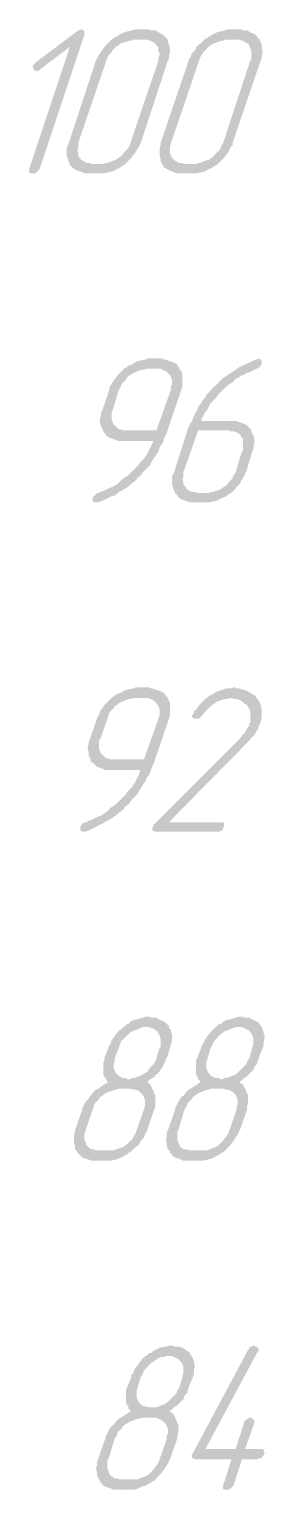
# Model space of a CAD drawing. Extents: x 260 to 1101, y 70 to 664.
# Drawn here: x 317.74 to 323.48, y 549.03 to 584.54 of the extents above; entities that cross this region are included whole.
import ezdxf

# ---------------------------------------------------------------- set-up
doc = ezdxf.new("R2010")
doc.units = 0
doc.header["$MEASUREMENT"] = 0
doc.layers.add('PDF _Сплошная заливка', color=7, linetype='CONTINUOUS')

msp = doc.modelspace()

# ---------------------------------------------------------------- hatches: boundary and pattern name
at = {"layer": 'PDF _Сплошная заливка', "transparency": 33554559}
for points in [[(319.033, 584.512), (319.059, 584.512), (319.084, 584.487), (319.084, 584.487), (319.084, 584.461), (319.084, 584.436), (319.084, 584.41), (317.992, 581.134), (317.967, 581.134), (317.967, 581.108), (317.941, 581.083), (317.916, 581.058), (317.891, 581.032), (317.891, 581.032), (317.84, 581.032), (317.814, 581.032), (317.814, 581.032), (317.789, 581.032), (317.764, 581.032), (317.738, 581.058), (317.738, 581.058), (317.738, 581.083), (317.738, 581.108), (317.738, 581.134), (318.728, 584.106), (318.018, 583.572), (317.992, 583.547), (317.992, 583.547), (317.941, 583.521), (317.916, 583.521), (317.916, 583.521), (317.891, 583.521), (317.865, 583.547), (317.84, 583.572), (317.84, 583.572), (317.84, 583.598), (317.814, 583.623), (317.84, 583.648), (317.84, 583.648), (317.84, 583.674), (317.865, 583.699), (317.891, 583.725), (318.906, 584.487), (318.906, 584.487), (318.932, 584.512), (318.957, 584.512), (319.008, 584.537), (319.008, 584.537)], [(322.791, 568.51), (322.816, 568.51), (322.842, 568.51), (322.918, 568.485), (323.02, 568.459), (323.121, 568.408), (323.147, 568.383), (323.197, 568.358), (323.248, 568.332), (323.274, 568.281), (323.274, 568.281), (323.299, 568.256), (323.299, 568.256), (323.324, 568.231), (323.324, 568.205), (323.35, 568.18), (323.375, 568.104), (323.4, 568.002), (323.4, 567.9), (323.4, 567.85), (323.4, 567.799), (323.375, 567.723), (323.375, 567.672), (323.375, 567.672), (323.35, 567.646), (323.35, 567.621), (323.324, 567.596), (323.324, 567.545), (323.299, 567.519), (323.248, 567.418), (323.248, 567.418), (323.223, 567.392), (323.223, 567.367), (323.197, 567.341), (323.147, 567.316), (323.121, 567.265), (323.07, 567.215), (323.02, 567.164), (321.141, 565.259), (322.41, 565.259), (322.436, 565.259), (322.461, 565.259), (322.486, 565.233), (322.486, 565.233), (322.486, 565.208), (322.486, 565.183), (322.486, 565.157), (322.486, 565.132), (322.461, 565.132), (322.461, 565.081), (322.436, 565.056), (322.41, 565.056), (322.385, 565.03), (322.359, 565.03), (322.334, 565.03), (320.811, 565.03), (320.811, 565.03), (320.785, 565.03), (320.76, 565.056), (320.734, 565.056), (320.734, 565.081), (320.734, 565.106), (320.76, 565.157), (320.76, 565.157), (320.76, 565.183), (320.76, 565.208), (320.785, 565.208), (322.867, 567.291), (322.943, 567.392), (323.02, 567.469), (323.02, 567.494), (323.02, 567.494), (323.045, 567.519), (323.045, 567.545), (323.096, 567.596), (323.096, 567.672), (323.096, 567.672), (323.121, 567.672), (323.121, 567.697), (323.121, 567.748), (323.121, 567.824), (323.121, 567.875), (323.121, 567.951), (323.096, 568.027), (323.07, 568.053), (323.045, 568.104), (323.045, 568.104), (323.045, 568.104), (323.02, 568.129), (322.994, 568.129), (322.969, 568.154), (322.943, 568.18), (322.867, 568.231), (322.867, 568.231), (322.867, 568.231), (322.842, 568.231), (322.816, 568.256), (322.791, 568.256), (322.74, 568.256), (322.639, 568.281), (322.613, 568.281), (322.588, 568.256), (322.537, 568.256), (322.486, 568.256), (322.436, 568.231), (322.359, 568.205), (322.283, 568.18), (322.283, 568.154), (322.258, 568.154), (322.232, 568.129), (322.182, 568.104), (322.131, 568.053), (322.08, 568.002), (322.004, 567.926), (321.953, 567.85), (321.928, 567.85), (321.928, 567.824), (321.902, 567.799), (321.877, 567.773), (321.877, 567.773), (321.852, 567.773), (321.826, 567.773), (321.801, 567.773), (321.801, 567.773), (321.775, 567.773), (321.75, 567.773), (321.725, 567.799), (321.725, 567.799), (321.699, 567.824), (321.699, 567.85), (321.725, 567.875), (321.75, 567.926), (321.75, 567.926), (321.75, 567.951), (321.75, 567.951), (321.775, 567.976), (321.826, 568.027), (321.877, 568.104), (321.953, 568.18), (322.029, 568.256), (322.131, 568.332), (322.232, 568.383), (322.232, 568.383), (322.232, 568.383), (322.258, 568.408), (322.258, 568.408), (322.309, 568.434), (322.385, 568.459), (322.461, 568.485), (322.537, 568.51), (322.639, 568.51), (322.715, 568.535), (322.766, 568.535)], [(323.248, 552.508), (323.274, 552.508), (323.299, 552.482), (323.299, 552.482), (323.324, 552.457), (323.324, 552.432), (323.324, 552.406), (323.299, 552.381), (322.029, 550.019), (322.766, 550.019), (322.969, 550.654), (322.969, 550.654), (322.969, 550.679), (322.994, 550.705), (323.02, 550.73), (323.045, 550.73), (323.045, 550.73), (323.07, 550.755), (323.096, 550.781), (323.121, 550.781), (323.147, 550.781), (323.147, 550.781), (323.172, 550.755), (323.197, 550.73), (323.223, 550.73), (323.223, 550.705), (323.223, 550.679), (323.223, 550.654), (322.994, 550.019), (323.4, 550.019), (323.4, 550.019), (323.426, 550.019), (323.451, 549.993), (323.451, 549.968), (323.451, 549.968), (323.477, 549.917), (323.451, 549.892), (323.451, 549.892), (323.451, 549.866), (323.426, 549.841), (323.4, 549.816), (323.4, 549.816), (323.375, 549.79), (323.324, 549.79), (323.299, 549.765), (322.918, 549.765), (322.715, 549.13), (322.69, 549.13), (322.69, 549.104), (322.664, 549.079), (322.639, 549.054), (322.613, 549.054), (322.613, 549.028), (322.588, 549.028), (322.537, 549.028), (322.537, 549.028), (322.512, 549.028), (322.486, 549.028), (322.461, 549.054), (322.461, 549.054), (322.461, 549.079), (322.461, 549.104), (322.461, 549.13), (322.664, 549.765), (321.775, 549.765), (321.75, 549.79), (321.725, 549.79), (321.699, 549.816), (321.699, 549.816), (321.699, 549.841), (321.699, 549.866), (321.699, 549.892), (321.725, 549.917), (323.07, 552.432), (323.07, 552.432), (323.096, 552.457), (323.096, 552.482), (323.147, 552.508), (323.223, 552.533), (323.223, 552.533)]]:
    msp.add_hatch(color=256, dxfattribs=at).paths.add_polyline_path(points)
h = msp.add_hatch(color=256, dxfattribs=at)
h.paths.add_polyline_path([(320.531, 584.283), (320.252, 584.283), (320.227, 584.258), (320.176, 584.258), (320.1, 584.233), (320.023, 584.207), (319.947, 584.182), (319.896, 584.131), (319.871, 584.131), (319.846, 584.106), (319.82, 584.08), (319.77, 584.029), (319.744, 583.979), (319.693, 583.928), (319.643, 583.852), (319.617, 583.775), (318.932, 581.769), (318.932, 581.769), (318.932, 581.743), (318.932, 581.693), (318.932, 581.642), (318.906, 581.591), (318.932, 581.54), (318.932, 581.464), (318.957, 581.413), (318.982, 581.413), (318.982, 581.388), (319.008, 581.362), (319.059, 581.337), (319.084, 581.312), (319.135, 581.286), (319.211, 581.286), (319.262, 581.261), (319.566, 581.261), (319.592, 581.286), (319.643, 581.286), (319.719, 581.312), (319.77, 581.337), (319.846, 581.362), (319.922, 581.413), (319.922, 581.413), (319.947, 581.439), (319.998, 581.464), (320.023, 581.515), (320.074, 581.565), (320.125, 581.616), (320.176, 581.693), (320.201, 581.769), (320.887, 583.775), (320.887, 583.775), (320.887, 583.801), (320.887, 583.852), (320.912, 583.902), (320.912, 583.953), (320.887, 584.004), (320.887, 584.08), (320.861, 584.131), (320.836, 584.131), (320.836, 584.156), (320.811, 584.182), (320.785, 584.207), (320.734, 584.233), (320.684, 584.258), (320.607, 584.283)], flags=0)
h.paths.add_polyline_path([(320.684, 584.512), (320.734, 584.512), (320.811, 584.512), (320.887, 584.461), (320.937, 584.436), (321.014, 584.385), (321.064, 584.334), (321.09, 584.309), (321.09, 584.309), (321.115, 584.258), (321.115, 584.233), (321.141, 584.156), (321.166, 584.08), (321.166, 583.979), (321.141, 583.877), (321.141, 583.826), (321.115, 583.775), (320.455, 581.769), (320.455, 581.769), (320.43, 581.743), (320.43, 581.743), (320.43, 581.718), (320.404, 581.667), (320.353, 581.591), (320.303, 581.515), (320.227, 581.413), (320.15, 581.337), (320.049, 581.235), (320.049, 581.235), (320.023, 581.235), (320.023, 581.21), (319.998, 581.21), (319.973, 581.185), (319.922, 581.159), (319.871, 581.134), (319.77, 581.083), (319.668, 581.058), (319.541, 581.032), (319.49, 581.032), (319.439, 581.032), (319.16, 581.032), (319.135, 581.032), (319.084, 581.032), (319.033, 581.058), (318.957, 581.083), (318.881, 581.108), (318.805, 581.159), (318.779, 581.185), (318.728, 581.235), (318.728, 581.235), (318.728, 581.235), (318.728, 581.286), (318.703, 581.312), (318.678, 581.388), (318.652, 581.464), (318.652, 581.565), (318.652, 581.616), (318.652, 581.642), (318.678, 581.718), (318.703, 581.769), (319.363, 583.775), (319.363, 583.775), (319.363, 583.801), (319.389, 583.801), (319.389, 583.826), (319.414, 583.877), (319.465, 583.953), (319.516, 584.029), (319.592, 584.131), (319.668, 584.207), (319.77, 584.309), (319.77, 584.309), (319.77, 584.309), (319.795, 584.309), (319.82, 584.334), (319.846, 584.36), (319.871, 584.36), (319.947, 584.41), (320.049, 584.461), (320.15, 584.487), (320.252, 584.512), (320.328, 584.537), (320.658, 584.537)], flags=0)
h = msp.add_hatch(color=256, dxfattribs=at)
h.paths.add_polyline_path([(322.791, 584.283), (322.512, 584.283), (322.461, 584.258), (322.41, 584.258), (322.359, 584.233), (322.283, 584.207), (322.207, 584.182), (322.131, 584.131), (322.131, 584.131), (322.106, 584.106), (322.08, 584.08), (322.029, 584.029), (321.979, 583.979), (321.953, 583.928), (321.902, 583.852), (321.877, 583.775), (321.191, 581.769), (321.191, 581.769), (321.191, 581.743), (321.166, 581.693), (321.166, 581.642), (321.166, 581.591), (321.166, 581.54), (321.191, 581.464), (321.217, 581.413), (321.217, 581.413), (321.242, 581.388), (321.268, 581.362), (321.293, 581.337), (321.344, 581.312), (321.395, 581.286), (321.445, 581.286), (321.521, 581.261), (321.801, 581.261), (321.852, 581.286), (321.902, 581.286), (321.953, 581.312), (322.029, 581.337), (322.106, 581.362), (322.182, 581.413), (322.182, 581.413), (322.207, 581.439), (322.232, 581.464), (322.283, 581.515), (322.334, 581.565), (322.385, 581.616), (322.41, 581.693), (322.461, 581.769), (323.121, 583.775), (323.147, 583.775), (323.147, 583.801), (323.147, 583.852), (323.147, 583.902), (323.147, 583.953), (323.147, 584.004), (323.121, 584.08), (323.096, 584.131), (323.096, 584.131), (323.096, 584.156), (323.07, 584.182), (323.02, 584.207), (322.994, 584.233), (322.918, 584.258), (322.867, 584.283)], flags=0)
h.paths.add_polyline_path([(322.918, 584.512), (322.994, 584.512), (323.045, 584.512), (323.121, 584.461), (323.197, 584.436), (323.274, 584.385), (323.299, 584.334), (323.324, 584.309), (323.35, 584.309), (323.35, 584.258), (323.375, 584.233), (323.4, 584.156), (323.4, 584.08), (323.426, 583.979), (323.4, 583.877), (323.4, 583.826), (323.375, 583.775), (322.69, 581.769), (322.69, 581.769), (322.69, 581.743), (322.69, 581.743), (322.69, 581.718), (322.639, 581.667), (322.613, 581.591), (322.563, 581.515), (322.486, 581.413), (322.41, 581.337), (322.309, 581.235), (322.283, 581.235), (322.283, 581.235), (322.258, 581.21), (322.258, 581.21), (322.207, 581.185), (322.182, 581.159), (322.106, 581.134), (322.029, 581.083), (321.928, 581.058), (321.801, 581.032), (321.75, 581.032), (321.699, 581.032), (321.42, 581.032), (321.395, 581.032), (321.344, 581.032), (321.268, 581.058), (321.217, 581.083), (321.141, 581.108), (321.064, 581.159), (321.014, 581.185), (320.988, 581.235), (320.988, 581.235), (320.988, 581.235), (320.963, 581.286), (320.937, 581.312), (320.937, 581.388), (320.912, 581.464), (320.912, 581.565), (320.912, 581.616), (320.912, 581.642), (320.937, 581.718), (320.937, 581.769), (321.623, 583.775), (321.623, 583.775), (321.623, 583.801), (321.623, 583.801), (321.648, 583.826), (321.674, 583.877), (321.699, 583.953), (321.775, 584.029), (321.826, 584.131), (321.928, 584.207), (322.029, 584.309), (322.029, 584.309), (322.029, 584.309), (322.055, 584.309), (322.08, 584.334), (322.106, 584.36), (322.131, 584.36), (322.207, 584.41), (322.309, 584.461), (322.41, 584.487), (322.512, 584.512), (322.563, 584.537), (322.918, 584.537)], flags=0)
h = msp.add_hatch(color=256, dxfattribs=at)
h.paths.add_polyline_path([(320.861, 576.282), (320.582, 576.282), (320.531, 576.257), (320.48, 576.257), (320.404, 576.232), (320.353, 576.206), (320.277, 576.181), (320.201, 576.13), (320.176, 576.13), (320.176, 576.105), (320.125, 576.079), (320.1, 576.028), (320.049, 575.978), (319.998, 575.927), (319.973, 575.85), (319.922, 575.774), (319.77, 575.266), (319.744, 575.266), (319.744, 575.241), (319.744, 575.19), (319.744, 575.139), (319.744, 575.089), (319.744, 575.038), (319.77, 574.987), (319.795, 574.911), (319.795, 574.911), (319.82, 574.911), (319.846, 574.885), (319.871, 574.86), (319.922, 574.809), (319.973, 574.809), (320.023, 574.784), (320.1, 574.784), (320.836, 574.784), (321.191, 575.774), (321.191, 575.774), (321.191, 575.8), (321.191, 575.85), (321.217, 575.901), (321.217, 575.952), (321.217, 576.003), (321.191, 576.079), (321.166, 576.13), (321.166, 576.13), (321.141, 576.155), (321.115, 576.181), (321.09, 576.206), (321.039, 576.232), (320.988, 576.257), (320.937, 576.282)], flags=0)
h.paths.add_polyline_path([(320.988, 576.511), (321.039, 576.511), (321.115, 576.485), (321.191, 576.46), (321.268, 576.435), (321.344, 576.384), (321.369, 576.333), (321.395, 576.308), (321.395, 576.308), (321.395, 576.282), (321.42, 576.257), (321.445, 576.232), (321.445, 576.206), (321.471, 576.155), (321.471, 576.105), (321.471, 576.054), (321.471, 575.927), (321.471, 575.85), (321.445, 575.774), (321.064, 574.657), (321.064, 574.657), (321.039, 574.631), (321.039, 574.606), (321.014, 574.58), (321.014, 574.53), (320.988, 574.479), (320.937, 574.403), (320.912, 574.352), (320.887, 574.276), (320.836, 574.2), (320.785, 574.123), (320.734, 574.047), (320.684, 573.945), (320.607, 573.869), (320.531, 573.793), (320.455, 573.692), (320.455, 573.692), (320.455, 573.692), (320.43, 573.666), (320.379, 573.641), (320.353, 573.59), (320.303, 573.539), (320.227, 573.488), (320.176, 573.438), (320.1, 573.387), (320.023, 573.336), (319.922, 573.285), (319.846, 573.209), (319.744, 573.184), (319.643, 573.133), (319.541, 573.082), (319.414, 573.031), (319.363, 573.031), (319.363, 573.031), (319.338, 573.031), (319.338, 573.031), (319.287, 573.057), (319.287, 573.057), (319.287, 573.082), (319.287, 573.107), (319.287, 573.158), (319.287, 573.158), (319.312, 573.184), (319.312, 573.184), (319.338, 573.209), (319.338, 573.209), (319.363, 573.234), (319.389, 573.26), (319.414, 573.26), (319.414, 573.26), (319.439, 573.26), (319.439, 573.285), (319.49, 573.285), (319.516, 573.31), (319.566, 573.31), (319.592, 573.336), (319.643, 573.361), (319.77, 573.412), (319.82, 573.438), (319.896, 573.488), (319.896, 573.488), (319.922, 573.514), (319.947, 573.539), (319.998, 573.59), (320.074, 573.641), (320.15, 573.692), (320.227, 573.768), (320.303, 573.844), (320.303, 573.844), (320.328, 573.869), (320.353, 573.895), (320.404, 573.945), (320.43, 573.996), (320.48, 574.047), (320.531, 574.098), (320.582, 574.174), (320.582, 574.174), (320.607, 574.2), (320.633, 574.25), (320.658, 574.301), (320.684, 574.352), (320.709, 574.403), (320.734, 574.454), (320.76, 574.53), (319.973, 574.53), (319.973, 574.53), (319.896, 574.53), (319.846, 574.555), (319.77, 574.58), (319.693, 574.606), (319.617, 574.657), (319.592, 574.708), (319.541, 574.733), (319.541, 574.733), (319.541, 574.758), (319.541, 574.784), (319.516, 574.835), (319.49, 574.885), (319.465, 574.962), (319.465, 575.063), (319.49, 575.165), (319.49, 575.215), (319.516, 575.266), (319.693, 575.774), (319.693, 575.774), (319.693, 575.8), (319.693, 575.8), (319.693, 575.825), (319.719, 575.876), (319.77, 575.952), (319.82, 576.028), (319.896, 576.13), (319.973, 576.206), (320.074, 576.308), (320.074, 576.308), (320.1, 576.308), (320.1, 576.308), (320.125, 576.333), (320.15, 576.359), (320.176, 576.359), (320.277, 576.409), (320.353, 576.46), (320.455, 576.485), (320.582, 576.511), (320.633, 576.536), (320.963, 576.536)], flags=0)
h = msp.add_hatch(color=256, dxfattribs=at)
h.paths.add_polyline_path([(322.588, 574.784), (321.852, 574.784), (321.496, 573.768), (321.496, 573.768), (321.496, 573.742), (321.496, 573.692), (321.496, 573.641), (321.471, 573.59), (321.496, 573.539), (321.496, 573.463), (321.547, 573.412), (321.547, 573.412), (321.547, 573.387), (321.572, 573.361), (321.623, 573.336), (321.648, 573.31), (321.699, 573.285), (321.775, 573.285), (321.826, 573.26), (322.131, 573.26), (322.156, 573.285), (322.207, 573.285), (322.283, 573.31), (322.359, 573.336), (322.41, 573.361), (322.486, 573.412), (322.512, 573.412), (322.512, 573.438), (322.563, 573.463), (322.588, 573.514), (322.639, 573.565), (322.69, 573.615), (322.715, 573.692), (322.766, 573.768), (322.918, 574.276), (322.943, 574.276), (322.943, 574.301), (322.943, 574.352), (322.943, 574.403), (322.943, 574.454), (322.943, 574.504), (322.943, 574.58), (322.893, 574.631), (322.893, 574.631), (322.893, 574.657), (322.867, 574.682), (322.842, 574.708), (322.791, 574.733), (322.74, 574.758), (322.664, 574.758)], flags=0)
h.paths.add_polyline_path([(323.35, 576.511), (323.375, 576.511), (323.4, 576.485), (323.4, 576.485), (323.4, 576.46), (323.4, 576.435), (323.4, 576.384), (323.4, 576.384), (323.375, 576.359), (323.375, 576.359), (323.35, 576.333), (323.35, 576.333), (323.35, 576.308), (323.324, 576.308), (323.274, 576.282), (323.223, 576.257), (323.172, 576.232), (323.045, 576.181), (323.045, 576.181), (323.02, 576.181), (322.994, 576.155), (322.969, 576.13), (322.918, 576.13), (322.893, 576.105), (322.816, 576.054), (322.791, 576.054), (322.766, 576.028), (322.74, 576.003), (322.69, 575.952), (322.613, 575.901), (322.537, 575.85), (322.461, 575.774), (322.385, 575.698), (322.385, 575.698), (322.359, 575.673), (322.334, 575.647), (322.309, 575.597), (322.258, 575.546), (322.207, 575.495), (322.156, 575.444), (322.106, 575.368), (322.106, 575.368), (322.106, 575.343), (322.08, 575.292), (322.055, 575.266), (322.004, 575.19), (321.979, 575.139), (321.953, 575.089), (321.928, 575.012), (322.715, 575.012), (322.74, 575.012), (322.791, 575.012), (322.842, 574.987), (322.918, 574.962), (322.994, 574.936), (323.07, 574.885), (323.096, 574.835), (323.147, 574.809), (323.147, 574.784), (323.147, 574.758), (323.172, 574.708), (323.197, 574.657), (323.223, 574.58), (323.223, 574.479), (323.197, 574.377), (323.197, 574.327), (323.172, 574.276), (323.02, 573.768), (323.02, 573.768), (322.994, 573.742), (322.994, 573.742), (322.994, 573.717), (322.969, 573.666), (322.918, 573.59), (322.867, 573.488), (322.791, 573.412), (322.715, 573.31), (322.613, 573.234), (322.613, 573.234), (322.588, 573.234), (322.588, 573.209), (322.563, 573.209), (322.537, 573.184), (322.486, 573.158), (322.41, 573.133), (322.334, 573.082), (322.232, 573.057), (322.106, 573.031), (322.055, 573.031), (322.004, 573.031), (321.725, 573.031), (321.699, 573.031), (321.648, 573.031), (321.598, 573.057), (321.521, 573.082), (321.445, 573.107), (321.369, 573.158), (321.344, 573.209), (321.318, 573.234), (321.318, 573.234), (321.293, 573.234), (321.293, 573.285), (321.268, 573.31), (321.242, 573.387), (321.217, 573.463), (321.217, 573.565), (321.217, 573.615), (321.217, 573.666), (321.242, 573.717), (321.268, 573.768), (321.623, 574.885), (321.623, 574.885), (321.648, 574.911), (321.648, 574.936), (321.674, 574.962), (321.699, 575.012), (321.725, 575.063), (321.75, 575.139), (321.775, 575.19), (321.826, 575.266), (321.852, 575.343), (321.902, 575.419), (321.953, 575.495), (322.029, 575.597), (322.08, 575.673), (322.156, 575.749), (322.232, 575.85), (322.232, 575.85), (322.258, 575.85), (322.283, 575.876), (322.309, 575.901), (322.359, 575.952), (322.41, 576.003), (322.461, 576.054), (322.537, 576.105), (322.613, 576.155), (322.69, 576.206), (322.766, 576.257), (322.867, 576.333), (322.943, 576.359), (323.045, 576.409), (323.147, 576.46), (323.274, 576.511), (323.324, 576.536), (323.324, 576.536)], flags=0)
h = msp.add_hatch(color=256, dxfattribs=at)
h.paths.add_polyline_path([(320.557, 568.281), (320.277, 568.281), (320.227, 568.256), (320.176, 568.256), (320.1, 568.231), (320.049, 568.205), (319.973, 568.18), (319.896, 568.129), (319.896, 568.129), (319.871, 568.104), (319.82, 568.078), (319.795, 568.027), (319.744, 567.976), (319.693, 567.926), (319.668, 567.85), (319.643, 567.773), (319.465, 567.265), (319.439, 567.265), (319.439, 567.24), (319.439, 567.189), (319.439, 567.164), (319.439, 567.088), (319.439, 567.037), (319.465, 566.986), (319.49, 566.91), (319.49, 566.91), (319.516, 566.91), (319.541, 566.884), (319.566, 566.859), (319.617, 566.808), (319.668, 566.808), (319.719, 566.783), (319.795, 566.783), (320.531, 566.783), (320.887, 567.773), (320.887, 567.773), (320.887, 567.799), (320.912, 567.85), (320.912, 567.9), (320.912, 567.951), (320.912, 568.002), (320.887, 568.078), (320.861, 568.129), (320.861, 568.129), (320.836, 568.154), (320.811, 568.18), (320.785, 568.205), (320.734, 568.231), (320.684, 568.256), (320.633, 568.281)], flags=0)
h.paths.add_polyline_path([(320.684, 568.51), (320.734, 568.51), (320.811, 568.485), (320.887, 568.459), (320.963, 568.434), (321.039, 568.383), (321.064, 568.332), (321.09, 568.307), (321.09, 568.307), (321.115, 568.281), (321.115, 568.256), (321.141, 568.231), (321.141, 568.205), (321.166, 568.154), (321.166, 568.104), (321.166, 568.053), (321.166, 567.926), (321.166, 567.85), (321.141, 567.773), (320.76, 566.656), (320.76, 566.656), (320.734, 566.63), (320.734, 566.605), (320.709, 566.58), (320.709, 566.529), (320.684, 566.478), (320.658, 566.402), (320.607, 566.351), (320.582, 566.275), (320.531, 566.199), (320.48, 566.122), (320.43, 566.046), (320.379, 565.945), (320.303, 565.868), (320.227, 565.792), (320.176, 565.716), (320.15, 565.691), (320.15, 565.691), (320.125, 565.665), (320.074, 565.64), (320.049, 565.589), (319.998, 565.538), (319.922, 565.487), (319.871, 565.436), (319.795, 565.386), (319.719, 565.335), (319.617, 565.284), (319.541, 565.233), (319.439, 565.183), (319.338, 565.132), (319.236, 565.081), (319.109, 565.03), (319.059, 565.03), (319.059, 565.03), (319.033, 565.03), (319.033, 565.03), (318.982, 565.056), (318.982, 565.056), (318.982, 565.081), (318.982, 565.106), (318.982, 565.157), (318.982, 565.157), (319.008, 565.183), (319.008, 565.183), (319.033, 565.208), (319.033, 565.233), (319.059, 565.233), (319.084, 565.259), (319.109, 565.259), (319.109, 565.259), (319.135, 565.259), (319.16, 565.284), (319.186, 565.284), (319.211, 565.31), (319.262, 565.31), (319.287, 565.335), (319.338, 565.36), (319.465, 565.411), (319.516, 565.436), (319.592, 565.487), (319.592, 565.487), (319.617, 565.513), (319.668, 565.538), (319.693, 565.589), (319.77, 565.64), (319.846, 565.691), (319.922, 565.767), (319.998, 565.843), (319.998, 565.843), (320.023, 565.868), (320.049, 565.894), (320.1, 565.945), (320.125, 565.995), (320.176, 566.046), (320.227, 566.097), (320.277, 566.173), (320.277, 566.199), (320.303, 566.199), (320.328, 566.249), (320.353, 566.3), (320.379, 566.351), (320.404, 566.402), (320.43, 566.478), (320.455, 566.529), (319.693, 566.529), (319.668, 566.529), (319.592, 566.529), (319.541, 566.554), (319.465, 566.58), (319.389, 566.605), (319.312, 566.681), (319.287, 566.706), (319.236, 566.732), (319.236, 566.732), (319.236, 566.757), (319.236, 566.783), (319.211, 566.834), (319.186, 566.884), (319.186, 566.961), (319.16, 567.062), (319.186, 567.164), (319.186, 567.215), (319.211, 567.265), (319.389, 567.773), (319.389, 567.773), (319.389, 567.799), (319.389, 567.799), (319.414, 567.824), (319.439, 567.875), (319.465, 567.951), (319.516, 568.027), (319.592, 568.129), (319.668, 568.205), (319.77, 568.307), (319.77, 568.307), (319.795, 568.307), (319.795, 568.307), (319.82, 568.332), (319.846, 568.358), (319.896, 568.383), (319.973, 568.408), (320.049, 568.459), (320.15, 568.485), (320.277, 568.51), (320.328, 568.535), (320.658, 568.535)], flags=0)
h = msp.add_hatch(color=256, dxfattribs=at)
h.paths.add_polyline_path([(320.582, 560.28), (320.557, 560.28), (320.506, 560.28), (320.455, 560.255), (320.404, 560.23), (320.328, 560.204), (320.252, 560.179), (320.176, 560.128), (320.176, 560.128), (320.15, 560.103), (320.125, 560.077), (320.074, 560.026), (320.023, 559.976), (319.973, 559.925), (319.947, 559.849), (319.922, 559.772), (319.82, 559.518), (319.82, 559.518), (319.82, 559.493), (319.82, 559.442), (319.795, 559.391), (319.795, 559.341), (319.795, 559.29), (319.82, 559.214), (319.846, 559.163), (319.846, 559.163), (319.871, 559.137), (319.896, 559.112), (319.922, 559.086), (319.973, 559.061), (320.023, 559.036), (320.074, 559.036), (320.15, 559.01), (320.201, 559.01), (320.227, 559.036), (320.277, 559.036), (320.353, 559.061), (320.43, 559.086), (320.48, 559.112), (320.557, 559.163), (320.582, 559.163), (320.607, 559.188), (320.633, 559.214), (320.658, 559.264), (320.709, 559.315), (320.76, 559.366), (320.811, 559.442), (320.836, 559.518), (320.912, 559.772), (320.912, 559.772), (320.937, 559.798), (320.937, 559.849), (320.937, 559.899), (320.937, 559.95), (320.937, 560.001), (320.912, 560.077), (320.887, 560.128), (320.887, 560.128), (320.861, 560.153), (320.861, 560.179), (320.811, 560.204), (320.785, 560.23), (320.709, 560.255), (320.658, 560.28)], flags=0)
h.paths.add_polyline_path([(320.201, 558.782), (319.922, 558.782), (319.871, 558.756), (319.82, 558.756), (319.77, 558.731), (319.693, 558.706), (319.617, 558.68), (319.541, 558.629), (319.541, 558.629), (319.516, 558.604), (319.465, 558.579), (319.439, 558.528), (319.389, 558.477), (319.338, 558.426), (319.312, 558.35), (319.287, 558.274), (319.109, 557.766), (319.109, 557.766), (319.109, 557.74), (319.084, 557.69), (319.084, 557.639), (319.084, 557.588), (319.084, 557.537), (319.109, 557.486), (319.135, 557.41), (319.135, 557.41), (319.16, 557.385), (319.186, 557.359), (319.211, 557.334), (319.262, 557.309), (319.312, 557.309), (319.363, 557.283), (319.439, 557.283), (319.719, 557.283), (319.77, 557.283), (319.82, 557.283), (319.871, 557.309), (319.947, 557.334), (320.023, 557.359), (320.1, 557.41), (320.1, 557.41), (320.125, 557.436), (320.15, 557.461), (320.201, 557.512), (320.252, 557.563), (320.277, 557.613), (320.328, 557.69), (320.353, 557.766), (320.531, 558.274), (320.531, 558.274), (320.531, 558.299), (320.557, 558.35), (320.557, 558.401), (320.557, 558.451), (320.557, 558.502), (320.531, 558.579), (320.506, 558.629), (320.506, 558.629), (320.48, 558.655), (320.455, 558.68), (320.43, 558.706), (320.404, 558.731), (320.328, 558.756), (320.277, 558.756)], flags=0)
h.paths.add_polyline_path([(320.709, 560.509), (320.785, 560.509), (320.836, 560.509), (320.912, 560.458), (320.988, 560.433), (321.064, 560.382), (321.09, 560.356), (321.141, 560.306), (321.141, 560.306), (321.141, 560.28), (321.141, 560.255), (321.166, 560.23), (321.191, 560.204), (321.191, 560.153), (321.217, 560.103), (321.217, 560.052), (321.217, 559.925), (321.191, 559.849), (321.166, 559.772), (321.09, 559.518), (321.064, 559.518), (321.064, 559.493), (321.064, 559.468), (321.039, 559.417), (321.014, 559.366), (320.988, 559.315), (320.937, 559.239), (320.912, 559.188), (320.887, 559.188), (320.887, 559.163), (320.861, 559.137), (320.811, 559.112), (320.785, 559.061), (320.734, 559.036), (320.658, 558.985), (320.607, 558.934), (320.607, 558.934), (320.633, 558.934), (320.658, 558.909), (320.684, 558.883), (320.709, 558.833), (320.734, 558.782), (320.76, 558.731), (320.785, 558.655), (320.785, 558.655), (320.811, 558.629), (320.811, 558.604), (320.811, 558.553), (320.811, 558.477), (320.811, 558.426), (320.811, 558.35), (320.785, 558.274), (320.607, 557.766), (320.607, 557.766), (320.607, 557.766), (320.607, 557.74), (320.582, 557.715), (320.557, 557.664), (320.531, 557.588), (320.455, 557.512), (320.404, 557.41), (320.303, 557.334), (320.201, 557.232), (320.201, 557.232), (320.201, 557.232), (320.176, 557.232), (320.15, 557.207), (320.125, 557.181), (320.1, 557.181), (320.023, 557.131), (319.922, 557.08), (319.846, 557.055), (319.719, 557.029), (319.668, 557.029), (319.617, 557.029), (319.338, 557.029), (319.312, 557.029), (319.262, 557.029), (319.186, 557.055), (319.109, 557.08), (319.033, 557.105), (318.982, 557.156), (318.932, 557.207), (318.906, 557.232), (318.906, 557.232), (318.906, 557.258), (318.881, 557.283), (318.855, 557.309), (318.855, 557.385), (318.83, 557.461), (318.83, 557.563), (318.83, 557.613), (318.83, 557.664), (318.855, 557.715), (318.855, 557.766), (319.033, 558.274), (319.033, 558.274), (319.033, 558.299), (319.059, 558.35), (319.084, 558.401), (319.109, 558.451), (319.16, 558.502), (319.211, 558.579), (319.262, 558.629), (319.262, 558.655), (319.287, 558.68), (319.312, 558.706), (319.363, 558.756), (319.439, 558.782), (319.49, 558.833), (319.566, 558.883), (319.668, 558.934), (319.643, 558.934), (319.643, 558.96), (319.617, 558.985), (319.617, 559.01), (319.592, 559.036), (319.566, 559.086), (319.541, 559.137), (319.541, 559.188), (319.541, 559.188), (319.541, 559.214), (319.541, 559.239), (319.541, 559.29), (319.541, 559.341), (319.541, 559.391), (319.566, 559.468), (319.566, 559.518), (319.668, 559.772), (319.668, 559.772), (319.668, 559.798), (319.668, 559.798), (319.693, 559.823), (319.719, 559.874), (319.744, 559.95), (319.795, 560.026), (319.871, 560.128), (319.947, 560.204), (320.074, 560.306), (320.074, 560.306), (320.1, 560.331), (320.125, 560.356), (320.15, 560.356), (320.201, 560.407), (320.252, 560.433), (320.303, 560.458), (320.353, 560.458), (320.506, 560.509), (320.582, 560.534), (320.684, 560.534)], flags=0)
h = msp.add_hatch(color=256, dxfattribs=at)
h.paths.add_polyline_path([(322.842, 560.28), (322.816, 560.28), (322.766, 560.28), (322.715, 560.255), (322.639, 560.23), (322.588, 560.204), (322.512, 560.179), (322.436, 560.128), (322.41, 560.128), (322.41, 560.103), (322.359, 560.077), (322.334, 560.026), (322.283, 559.976), (322.232, 559.925), (322.207, 559.849), (322.156, 559.772), (322.08, 559.518), (322.08, 559.518), (322.08, 559.493), (322.055, 559.442), (322.055, 559.391), (322.055, 559.341), (322.055, 559.29), (322.08, 559.214), (322.106, 559.163), (322.106, 559.163), (322.131, 559.137), (322.156, 559.112), (322.182, 559.086), (322.232, 559.061), (322.283, 559.036), (322.334, 559.036), (322.41, 559.01), (322.436, 559.01), (322.486, 559.036), (322.537, 559.036), (322.613, 559.061), (322.664, 559.086), (322.74, 559.112), (322.816, 559.163), (322.816, 559.163), (322.842, 559.188), (322.867, 559.214), (322.918, 559.264), (322.969, 559.315), (323.02, 559.366), (323.045, 559.442), (323.096, 559.518), (323.172, 559.772), (323.172, 559.772), (323.172, 559.798), (323.197, 559.849), (323.197, 559.899), (323.197, 559.95), (323.197, 560.001), (323.172, 560.077), (323.147, 560.128), (323.147, 560.128), (323.121, 560.153), (323.096, 560.179), (323.07, 560.204), (323.02, 560.23), (322.969, 560.255), (322.918, 560.28)], flags=0)
h.paths.add_polyline_path([(322.461, 558.782), (322.156, 558.782), (322.131, 558.756), (322.08, 558.756), (322.004, 558.731), (321.953, 558.706), (321.877, 558.68), (321.801, 558.629), (321.775, 558.629), (321.775, 558.604), (321.725, 558.579), (321.699, 558.528), (321.648, 558.477), (321.598, 558.426), (321.572, 558.35), (321.521, 558.274), (321.369, 557.766), (321.369, 557.766), (321.344, 557.74), (321.344, 557.69), (321.344, 557.639), (321.344, 557.588), (321.344, 557.537), (321.369, 557.486), (321.395, 557.41), (321.395, 557.41), (321.42, 557.385), (321.42, 557.359), (321.471, 557.334), (321.496, 557.309), (321.572, 557.309), (321.623, 557.283), (321.699, 557.283), (321.979, 557.283), (322.029, 557.283), (322.08, 557.283), (322.131, 557.309), (322.207, 557.334), (322.283, 557.359), (322.359, 557.41), (322.359, 557.41), (322.385, 557.436), (322.41, 557.461), (322.461, 557.512), (322.486, 557.563), (322.537, 557.613), (322.588, 557.69), (322.613, 557.766), (322.791, 558.274), (322.791, 558.274), (322.791, 558.299), (322.791, 558.35), (322.816, 558.401), (322.816, 558.451), (322.816, 558.502), (322.791, 558.579), (322.766, 558.629), (322.766, 558.629), (322.74, 558.655), (322.715, 558.68), (322.69, 558.706), (322.639, 558.731), (322.588, 558.756), (322.537, 558.756)], flags=0)
h.paths.add_polyline_path([(322.969, 560.509), (323.02, 560.509), (323.096, 560.509), (323.172, 560.458), (323.248, 560.433), (323.324, 560.382), (323.35, 560.356), (323.375, 560.306), (323.375, 560.306), (323.4, 560.28), (323.4, 560.255), (323.426, 560.23), (323.426, 560.204), (323.451, 560.153), (323.451, 560.103), (323.477, 560.052), (323.451, 559.925), (323.451, 559.849), (323.426, 559.772), (323.324, 559.518), (323.324, 559.518), (323.324, 559.493), (323.299, 559.468), (323.299, 559.417), (323.274, 559.366), (323.223, 559.315), (323.197, 559.239), (323.147, 559.188), (323.147, 559.188), (323.121, 559.163), (323.096, 559.137), (323.07, 559.112), (323.02, 559.061), (322.969, 559.036), (322.918, 558.985), (322.842, 558.934), (322.867, 558.934), (322.867, 558.934), (322.893, 558.909), (322.943, 558.883), (322.969, 558.833), (322.994, 558.782), (323.02, 558.731), (323.045, 558.655), (323.045, 558.655), (323.07, 558.629), (323.07, 558.604), (323.07, 558.553), (323.07, 558.477), (323.07, 558.426), (323.045, 558.35), (323.045, 558.274), (322.867, 557.766), (322.867, 557.766), (322.867, 557.766), (322.842, 557.74), (322.842, 557.715), (322.816, 557.664), (322.766, 557.588), (322.715, 557.512), (322.639, 557.41), (322.563, 557.334), (322.461, 557.232), (322.461, 557.232), (322.436, 557.232), (322.436, 557.232), (322.41, 557.207), (322.385, 557.181), (322.359, 557.181), (322.283, 557.131), (322.182, 557.08), (322.08, 557.055), (321.979, 557.029), (321.928, 557.029), (321.852, 557.029), (321.572, 557.029), (321.572, 557.029), (321.496, 557.029), (321.445, 557.055), (321.369, 557.08), (321.293, 557.105), (321.217, 557.156), (321.191, 557.207), (321.166, 557.232), (321.166, 557.232), (321.166, 557.258), (321.141, 557.283), (321.115, 557.309), (321.09, 557.385), (321.09, 557.461), (321.064, 557.563), (321.09, 557.613), (321.09, 557.664), (321.09, 557.715), (321.115, 557.766), (321.293, 558.274), (321.293, 558.274), (321.293, 558.299), (321.318, 558.35), (321.344, 558.401), (321.369, 558.451), (321.395, 558.502), (321.445, 558.579), (321.521, 558.629), (321.521, 558.655), (321.547, 558.68), (321.572, 558.706), (321.623, 558.756), (321.674, 558.782), (321.75, 558.833), (321.826, 558.883), (321.902, 558.934), (321.902, 558.934), (321.902, 558.96), (321.877, 558.985), (321.852, 559.01), (321.852, 559.036), (321.826, 559.086), (321.801, 559.137), (321.801, 559.188), (321.801, 559.188), (321.801, 559.214), (321.801, 559.239), (321.801, 559.29), (321.801, 559.341), (321.801, 559.391), (321.801, 559.468), (321.826, 559.518), (321.928, 559.772), (321.928, 559.772), (321.928, 559.798), (321.928, 559.798), (321.928, 559.823), (321.979, 559.874), (322.004, 559.95), (322.055, 560.026), (322.131, 560.128), (322.207, 560.204), (322.309, 560.306), (322.334, 560.306), (322.334, 560.331), (322.359, 560.356), (322.41, 560.356), (322.461, 560.407), (322.512, 560.433), (322.563, 560.458), (322.613, 560.458), (322.766, 560.509), (322.842, 560.534), (322.943, 560.534)], flags=0)
h = msp.add_hatch(color=256, dxfattribs=at)
h.paths.add_polyline_path([(321.141, 552.279), (321.115, 552.279), (321.064, 552.279), (321.014, 552.254), (320.937, 552.254), (320.887, 552.229), (320.811, 552.178), (320.734, 552.127), (320.709, 552.127), (320.709, 552.101), (320.658, 552.076), (320.633, 552.025), (320.582, 551.975), (320.531, 551.924), (320.506, 551.847), (320.455, 551.771), (320.379, 551.517), (320.379, 551.517), (320.379, 551.492), (320.353, 551.441), (320.353, 551.39), (320.353, 551.34), (320.353, 551.289), (320.379, 551.212), (320.404, 551.162), (320.404, 551.162), (320.43, 551.136), (320.455, 551.111), (320.48, 551.086), (320.531, 551.06), (320.582, 551.06), (320.633, 551.035), (320.709, 551.035), (320.734, 551.035), (320.785, 551.035), (320.836, 551.035), (320.912, 551.06), (320.963, 551.086), (321.039, 551.111), (321.115, 551.162), (321.115, 551.162), (321.141, 551.187), (321.166, 551.212), (321.217, 551.263), (321.268, 551.314), (321.318, 551.365), (321.344, 551.441), (321.395, 551.517), (321.471, 551.771), (321.471, 551.771), (321.471, 551.797), (321.496, 551.847), (321.496, 551.898), (321.496, 551.949), (321.496, 552.025), (321.471, 552.076), (321.445, 552.127), (321.445, 552.127), (321.42, 552.152), (321.395, 552.178), (321.369, 552.203), (321.318, 552.229), (321.268, 552.254), (321.217, 552.279)], flags=0)
h.paths.add_polyline_path([(320.76, 550.781), (320.455, 550.781), (320.43, 550.755), (320.379, 550.755), (320.303, 550.73), (320.252, 550.705), (320.176, 550.679), (320.1, 550.628), (320.074, 550.628), (320.074, 550.603), (320.023, 550.577), (319.998, 550.527), (319.947, 550.476), (319.896, 550.425), (319.871, 550.349), (319.82, 550.273), (319.668, 549.765), (319.668, 549.765), (319.643, 549.739), (319.643, 549.689), (319.643, 549.638), (319.643, 549.587), (319.643, 549.536), (319.668, 549.485), (319.693, 549.409), (319.693, 549.409), (319.719, 549.384), (319.719, 549.358), (319.77, 549.358), (319.795, 549.307), (319.871, 549.307), (319.922, 549.282), (319.998, 549.282), (320.277, 549.282), (320.328, 549.282), (320.379, 549.282), (320.43, 549.307), (320.506, 549.333), (320.582, 549.358), (320.658, 549.409), (320.658, 549.409), (320.684, 549.435), (320.709, 549.46), (320.76, 549.511), (320.785, 549.561), (320.836, 549.612), (320.887, 549.689), (320.912, 549.765), (321.09, 550.273), (321.09, 550.273), (321.09, 550.298), (321.09, 550.349), (321.115, 550.4), (321.115, 550.451), (321.115, 550.501), (321.09, 550.577), (321.064, 550.628), (321.064, 550.628), (321.039, 550.654), (321.014, 550.679), (320.988, 550.705), (320.937, 550.73), (320.887, 550.755), (320.836, 550.781)], flags=0)
h.paths.add_polyline_path([(321.268, 552.508), (321.318, 552.508), (321.395, 552.508), (321.471, 552.482), (321.547, 552.432), (321.623, 552.381), (321.648, 552.356), (321.674, 552.305), (321.674, 552.305), (321.699, 552.279), (321.699, 552.254), (321.725, 552.229), (321.725, 552.203), (321.75, 552.152), (321.75, 552.101), (321.775, 552.051), (321.75, 551.924), (321.75, 551.847), (321.725, 551.771), (321.623, 551.517), (321.623, 551.517), (321.623, 551.492), (321.598, 551.466), (321.598, 551.416), (321.572, 551.365), (321.521, 551.314), (321.496, 551.238), (321.445, 551.187), (321.445, 551.187), (321.42, 551.162), (321.395, 551.136), (321.369, 551.111), (321.318, 551.06), (321.268, 551.035), (321.217, 550.984), (321.141, 550.933), (321.166, 550.933), (321.166, 550.933), (321.191, 550.908), (321.242, 550.882), (321.268, 550.831), (321.293, 550.781), (321.318, 550.73), (321.344, 550.654), (321.344, 550.654), (321.369, 550.628), (321.369, 550.603), (321.369, 550.552), (321.369, 550.476), (321.369, 550.425), (321.344, 550.349), (321.344, 550.273), (321.166, 549.765), (321.166, 549.765), (321.166, 549.765), (321.141, 549.739), (321.141, 549.714), (321.115, 549.663), (321.064, 549.587), (321.014, 549.511), (320.937, 549.409), (320.861, 549.333), (320.76, 549.231), (320.76, 549.231), (320.734, 549.231), (320.734, 549.231), (320.709, 549.206), (320.684, 549.181), (320.658, 549.181), (320.582, 549.13), (320.48, 549.104), (320.379, 549.054), (320.277, 549.028), (320.227, 549.028), (320.15, 549.028), (319.871, 549.028), (319.871, 549.028), (319.795, 549.028), (319.744, 549.054), (319.668, 549.079), (319.592, 549.104), (319.516, 549.155), (319.49, 549.206), (319.465, 549.231), (319.465, 549.231), (319.465, 549.257), (319.439, 549.282), (319.414, 549.333), (319.389, 549.384), (319.389, 549.46), (319.363, 549.561), (319.389, 549.612), (319.389, 549.663), (319.389, 549.714), (319.414, 549.765), (319.592, 550.273), (319.592, 550.273), (319.592, 550.298), (319.617, 550.349), (319.643, 550.4), (319.668, 550.451), (319.693, 550.501), (319.744, 550.577), (319.82, 550.628), (319.82, 550.654), (319.846, 550.679), (319.871, 550.705), (319.922, 550.755), (319.973, 550.781), (320.049, 550.831), (320.125, 550.882), (320.201, 550.933), (320.201, 550.933), (320.201, 550.959), (320.176, 550.984), (320.15, 551.009), (320.15, 551.06), (320.125, 551.086), (320.1, 551.136), (320.1, 551.187), (320.1, 551.187), (320.1, 551.212), (320.1, 551.238), (320.1, 551.289), (320.1, 551.34), (320.1, 551.39), (320.1, 551.466), (320.125, 551.517), (320.227, 551.771), (320.227, 551.771), (320.227, 551.797), (320.227, 551.797), (320.227, 551.822), (320.277, 551.873), (320.303, 551.949), (320.353, 552.025), (320.43, 552.127), (320.506, 552.229), (320.607, 552.305), (320.633, 552.305), (320.633, 552.33), (320.658, 552.356), (320.709, 552.356), (320.76, 552.406), (320.811, 552.432), (320.861, 552.457), (320.912, 552.482), (321.064, 552.508), (321.141, 552.533), (321.242, 552.533)], flags=0)

doc.saveas('drawing.dxf')
